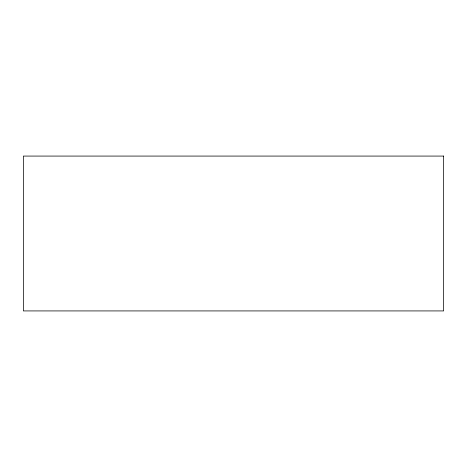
<?xml version="1.0" encoding="UTF-8"?>
<svg xmlns="http://www.w3.org/2000/svg" width="467" height="467" viewBox="0 0 467 467"><rect width="100%" height="100%" fill="white"/><g stroke="black" fill="none" stroke-linecap="round" stroke-linejoin="round"><path stroke-width="0.7" d="M443.65 156.077L23.35 156.077L23.35 310.923L443.65 310.923L443.65 156.077"/></g></svg>
